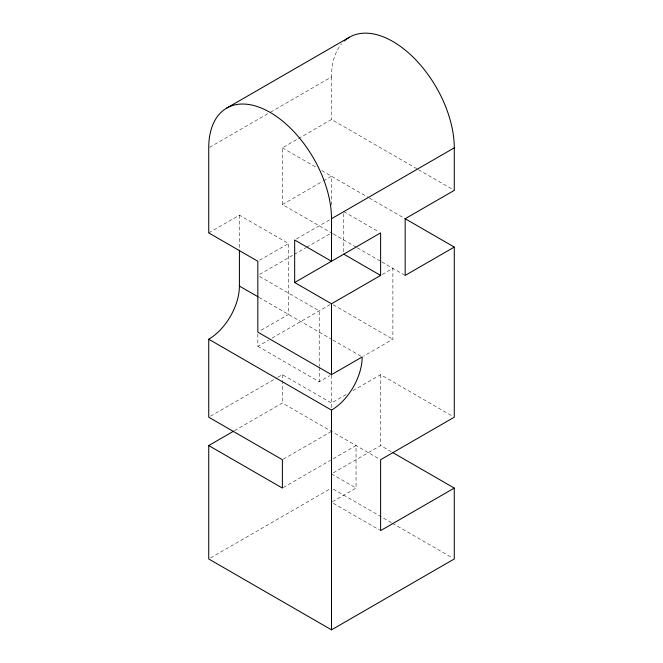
<?xml version="1.0" encoding="UTF-8"?>
<svg xmlns="http://www.w3.org/2000/svg" width="663" height="663" viewBox="0 0 663 663"><rect width="100%" height="100%" fill="white"/><g stroke="black" fill="none" stroke-linecap="round" stroke-linejoin="round"><path stroke-width="0.5" stroke-dasharray="3.31 2.49" d="M209.624 147.319L269.667 112.652M270.562 112.138L331.5 76.958A86.812 50.123 60 0 1 341.694 43.725M332.577 233.517L282.388 204.544L282.388 147.841L297.571 139.073M298.466 138.559L331.5 119.481L417.533 169.156M208.729 232.895L239.418 215.177L288.529 243.528L288.529 314.419L259.589 331.127M282.388 204.544L322.574 181.347M323.461 180.833L331.5 176.192L331.5 205.058M259.589 260.236L288.529 243.528M296.452 238.953L330.381 219.362M259.614 274.407L293.336 254.932M294.223 254.418L305.759 247.763M306.646 247.249L330.613 233.409M257.832 333.986L257.832 346.318L268.482 340.169M272.037 338.113L331.5 303.787M382.236 274.49L392.886 268.341L392.886 339.224L363.597 356.139M210.502 416.173L277.068 377.744M277.954 377.23L282.388 374.67L331.5 403.021L346.683 394.261M234.462 430.693L282.388 403.021L379.717 459.21M257.832 346.318L319.226 381.755L329.876 375.606M352.931 390.648L380.612 374.67L452.498 416.173M283.283 459.21L331.5 431.373M283.283 487.57L330.605 460.246M333.257 458.713L356.056 445.553L356.056 488.084L331.5 502.256M333.282 472.876L380.612 445.553L391.261 451.702M210.519 557.931L330.605 488.598M418.428 169.67L454.271 190.372M282.388 147.841L316.442 167.499M321.82 170.606L368.421 197.508M369.316 198.022L405.168 218.724M343.774 211.63L378.855 231.884M333.282 233.923L356.412 247.282M357.299 247.796L381.324 261.661M381.863 261.976L405.168 275.427M333.282 304.814L392.886 339.224M259.614 276.454L319.226 310.872L319.226 366.349M259.059 297.405L332.014 339.522M332.909 340.036L361.31 356.437M331.5 473.904L356.056 488.084M333.29 489.12L391.543 522.751M392.438 523.264L452.481 557.931M333.282 503.292L379.717 530.093M380.612 374.67L380.612 445.553M343.774 213.66L343.774 253.15M331.5 76.958L331.5 119.481M331.5 375.225L331.5 408.358M319.226 367.377L319.226 381.755M282.388 374.67L282.388 403.021M239.418 215.177L239.418 249.081"/><path stroke-width="0.99" d="M226.705 108.094L349.484 37.211M294.67 282.521L380.612 232.895L380.612 275.427L331.5 303.778L294.67 282.521L294.67 239.989L331.5 261.255L331.5 218.724L454.271 147.841A86.812 50.123 60 0 0 412.709 56.753A86.812 50.123 60 0 0 344.296 41.023M233.575 431.207L208.729 445.553L208.729 558.967L331.5 629.85L454.271 558.967L454.271 488.084L380.612 530.615L380.612 459.724L454.271 417.201L454.271 247.075L405.168 275.427L405.168 218.724L454.271 190.372L454.271 147.841M331.5 218.724A86.812 50.123 60 0 0 270.114 112.395A86.812 50.123 60 0 0 208.729 147.841L208.729 232.895L257.832 261.255L257.832 332.138L331.5 374.67L362.197 356.943A43.41 25.061 -60 0 1 331.5 410.107L331.5 629.85M404.985 218.616L454.271 247.075M343.774 254.161L380.612 275.427M239.418 250.108L239.418 286.06L258.172 296.891M239.418 286.06A43.41 25.061 -60 0 1 208.729 339.224L331.5 410.107M393.035 452.73L454.271 488.084M208.729 445.553L282.388 488.084L282.388 459.724L208.729 417.201L208.729 339.224M331.5 303.778L331.5 374.67"/></g></svg>
